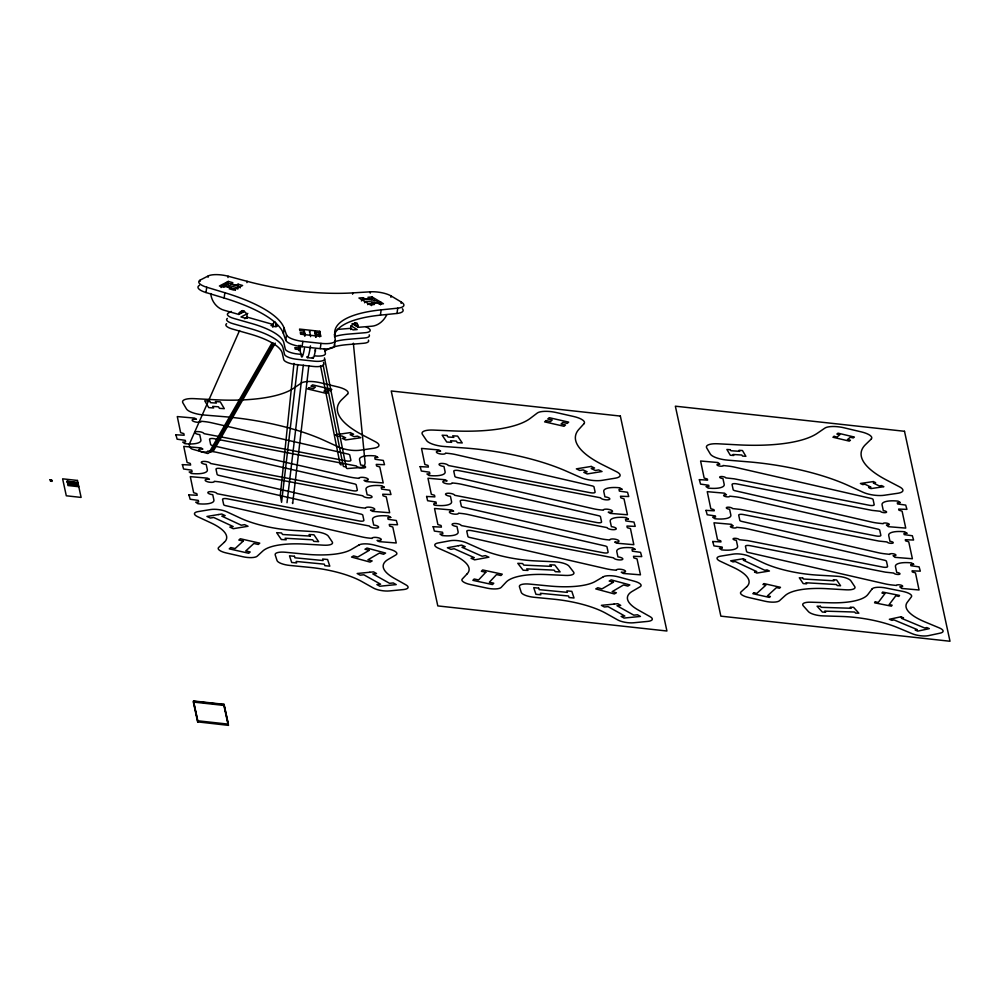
<?xml version="1.0" encoding="UTF-8"?>
<svg xmlns="http://www.w3.org/2000/svg" width="1000" height="1000" viewBox="0 0 1000 1000"><rect width="100%" height="100%" fill="white"/><g stroke="black" fill="none" stroke-linecap="round" stroke-linejoin="round"><path stroke-width="1.5" d="M305.012 336.05L304.188 330.35L303.812 331.637M310.562 336.662L309.688 330.938L309.413 331.925M316.1 337.262L315.238 331.55L314.812 333.413M299.25 350.238L299.975 345.475M293.95 363.387L280.312 495.262L281.575 502.312L297.762 364.55M303.3 365.15L287 502.713M308.85 365.763L292.663 503.525L292.4 502.65M200.087 281.35L200.287 280.038L208.263 275.925A15.475 4.787 8.3 0 1 228.137 276.225L247.087 281.312A116.112 35.875 8.3 0 0 352.8 292.887L370.412 291.812A15.475 4.787 8.3 0 1 391.125 295.963L401.312 302.062L401.125 303.375M208.075 277.25L208.263 275.925M401.312 302.062A15.475 4.787 8.3 0 1 397.738 308.163L381.163 309.862A116.112 35.875 8.3 0 0 334.738 333.75L335.262 340.325L334.487 345.6A15.475 4.787 8.3 0 1 320.238 348.663L302.075 346.675A15.475 4.787 8.3 0 1 285.763 340.262L283.387 333.488A116.112 35.875 8.3 0 0 224.112 298.025L205.975 292.525L206.737 287.238A15.475 4.787 8.3 0 1 200.287 280.038M221.05 287.575L221.137 287.013A1.938 1.688 62.8 0 1 223.125 285.675L233.95 288.762A1.938 1.688 62.8 0 1 235.375 290.375M225.912 285.087L226.3 282.45M224.112 298.025L224.875 292.738L206.737 287.238M227.95 277.55L228.137 276.225M227.938 284.05L228.312 281.413L232.8 282.688L230.787 283.725L236.088 285.238L238.113 284.2L242.587 285.487L233.688 290.062L229.2 288.788L231.225 287.75L225.912 286.238L223.9 287.275L219.412 286L228.312 281.413M237.725 286.85L238.113 284.2M246.9 282.625L247.087 281.312M247.025 318.288L247.15 317.475A4.65 4.05 62.8 0 0 247.738 317.587M272.638 327.113L273.012 324.462L247.475 317.213L245.463 318.25L240.987 316.975L247.825 313.425M283.387 333.488L284.163 328.212A116.112 35.875 8.3 0 0 224.875 292.738M285.763 340.262L286.537 334.988L284.163 328.212M299.05 350.688L298.837 345.412M302.075 346.675L302.838 341.388A15.475 4.787 8.3 0 1 286.537 334.988M304.488 335.737L304.875 333.1L300.287 332.6L300.637 334.212L320.9 336.425L320.55 334.825L315.963 334.312L315.575 336.962M315.163 335.05L315.55 332.413L320.138 332.912L319.562 336.875M319.4 333.938L319.788 331.3L299.525 329.075L299.875 330.688L304.462 331.188M320.238 348.663L321.012 343.387A15.475 4.787 8.3 0 0 335.262 340.325M334.5 335.4L334.738 333.75M352.6 294.212L352.8 292.887M362.688 300.325L363.075 297.688L358.938 298.025L370.312 304.825L374.438 304.488L371.863 302.95L371.475 305.587M370.225 293.137L370.412 291.812M371.712 299.6L372.1 296.95L367.962 297.288L370.538 298.825L365.65 299.225L363.075 297.688M380.5 304.862L380.887 302.213M334.412 334.862A116.112 35.875 8.3 0 1 380.387 315.138L381.163 309.862M390.925 297.288L391.125 295.963M380.387 315.138L396.975 313.45L397.738 308.163M239.562 330.525L189.613 443.562A3.875 3.375 62.8 0 0 192.262 449.125L207.225 453.387A1.938 1.688 62.8 0 0 209 452.688L271.925 343.075M273.625 343.113L211.438 451.438A1.938 1.688 62.8 0 1 209.662 452.137M275.312 343.15L213.875 450.175A1.938 1.688 62.8 0 1 212.1 450.887M273.012 324.462L271.012 325.513L275.5 326.788L277.5 325.737M231.363 311.438L228.525 312.9A11.612 3.588 8.3 0 0 233.863 318.45L251.513 323.462A58.05 17.938 8.3 0 1 283.837 342.7L285.262 349.025A11.612 3.588 8.3 0 0 297.55 353.988L301.85 354.462M210.738 293.538A17.413 15.2 62.8 0 0 223.962 310.2L238.775 314.425L243.65 311.925A4.65 4.05 62.8 0 1 244 310.725M244.713 318.725L247.15 317.475M50.412 481.125L51.337 481.05M337.287 329.438L350.487 328.35L353.075 329.888L357.2 329.55L350.863 325.775M371.863 302.95L376.763 302.55L379.338 304.088L383.462 303.75L372.1 296.95M355.487 323.312L357.2 323.175M356.887 325.312L355.188 325.45A4.65 3.55 -59.1 0 0 354.613 322.575M352.075 323.587L358.288 327.312L371.962 326.2A17.413 13.3 -59.1 0 0 386.763 314.775M346.175 466.55L344.45 466.688A1.938 1.475 -59.1 0 1 343.137 465.65L323.075 364.775M50.825 481.213L52.162 481.375M67.312 482.625L78.012 483.125L67.013 481.25L67.312 482.625L78.162 483.812M299.438 348.038L294.85 347.537L295.2 349.15L299.788 349.65M302.838 341.388L321.012 343.387M307.488 357.625L313.025 358.225M67.013 481.25L77.875 482.438M78.5 485.35L67.65 484.162L67.95 485.538L78.8 486.725M241.8 311.388L243.65 311.925M239.363 312.65L241.213 313.175A4.65 4.05 62.8 0 1 242.725 310.538M365.85 326.65L368.263 328.1A11.612 3.588 8.3 0 1 365.188 332.713L349.012 334.05A58.05 17.938 8.3 0 0 334.438 336.625M324.338 348.638L325.412 353.4A11.612 3.588 8.3 0 1 314.75 355.875M324.462 357.887L324.65 358.688A11.612 3.588 8.3 0 1 313.988 361.163L296.775 359.275A11.612 3.588 8.3 0 1 284.5 354.312L283.062 347.975A58.05 17.938 8.3 0 0 250.75 328.738L233.088 323.725A11.612 3.588 8.3 0 1 227.325 318.438M323.512 362.375L323.875 363.963A11.612 3.588 8.3 0 1 313.212 366.438L296 364.55A11.612 3.588 8.3 0 1 283.725 359.588L282.3 353.263A58.05 17.938 8.3 0 0 249.975 334.025L232.325 329.012A11.612 3.588 8.3 0 1 226.637 323.663M315.113 349.75L315.475 351.362M319.788 331.3L320.138 332.912M228.175 725.225L223.875 705.413L193.325 702.062L197.613 721.875L228.512 725.375L224.025 704.663L193.438 701.312L197.913 722.013M324.787 359.625L346.238 467.512A1.938 1.475 -59.1 0 0 347.55 468.55L361.35 467.438A3.875 2.95 -59.1 0 0 365.087 462.575L353.35 343.2M320.525 365.712L340.025 463.787A1.938 1.475 -59.1 0 0 341.337 464.825M334.4 344.375L334.487 345.6M300.55 345.425L300.163 350.775L301.325 356.112A17.413 1.9 -83.7 0 0 304.475 348.188M368.413 340.112A11.612 3.588 8.3 0 1 363.65 343.275L347.475 344.613A58.05 17.938 8.3 0 0 325.15 351.012M334.8 341.575A58.05 17.938 8.3 0 1 348.237 339.325L364.425 338A11.612 3.588 8.3 0 0 369.188 334.85M310.475 345.913A17.413 1.9 -83.7 0 1 306.875 356.712M315.562 349.4A17.413 1.9 -83.7 0 1 312.413 357.325M367.65 304.65A1.938 1.475 -59.1 0 1 369.288 303.387L379.263 302.575A1.938 1.475 -59.1 0 1 380.588 304.275M350.712 329.575A4.65 3.55 -59.1 0 1 354.363 323.387A4.65 3.55 -59.1 0 1 358.288 327.312M364.538 302.8A1.938 1.475 -59.1 0 1 366.175 301.525L376.163 300.712A1.938 1.475 -59.1 0 1 377.5 302.075M361.425 300.938A1.938 1.475 -59.1 0 1 363.075 299.662L373.05 298.85A1.938 1.475 -59.1 0 1 374.375 300.55M240.25 287.863A1.938 1.688 62.8 0 0 238.812 286.262L227.987 283.175A1.938 1.688 62.8 0 0 226 284.5M276.55 326.613A4.65 4.05 62.8 0 1 275.712 322.8M237.812 289.125A1.938 1.688 62.8 0 0 236.375 287.512L225.562 284.425A1.938 1.688 62.8 0 0 223.65 285.438M273.5 326.65A4.65 4.05 62.8 0 1 274.9 321.512M238.775 314.425A4.65 4.05 62.8 0 1 244.35 311.55A4.65 4.05 62.8 0 1 246.488 318.363M205.975 292.525A15.475 4.787 8.3 0 1 199.513 285.312M402.375 308.75A15.475 4.787 8.3 0 1 396.975 313.45M175.912 434.8L177.125 439.188L185.287 440.35L185.637 441.962L182.725 442.137L184.887 443.663A17.413 5.387 8.3 0 0 200.888 439.963L199.737 434.637A4.65 1.438 8.3 0 1 194.825 432.638A4.65 1.438 8.3 0 1 199.088 431.662A4.65 1.438 8.3 0 1 204 433.65L346.3 460.913A3.875 1.2 8.3 0 0 350.887 460.25L349.712 454.825L348.512 454.188L211.625 422.788A19.35 5.975 8.3 0 0 204.613 421.613L201.312 421.25A4.65 1.438 8.3 0 1 197.05 422.238A4.65 1.438 8.3 0 1 192.138 420.238A4.65 1.438 8.3 0 1 196.4 419.263L194.625 418.1L177.288 416.575L180.637 432.65L183.825 433.6L184.175 435.213L175.912 434.8M182.375 464.625L183.588 469L191.75 470.175L192.1 471.775L189.188 471.962L191.35 473.475A17.413 5.387 8.3 0 0 207.35 469.787L206.2 464.45A4.65 1.438 8.3 0 1 201.287 462.463A4.65 1.438 8.3 0 1 205.55 461.475A4.65 1.438 8.3 0 1 210.463 463.462L352.762 490.737A3.875 1.2 8.3 0 0 357.35 490.075L356.163 484.637L354.975 484.012L218.088 452.612A19.35 5.975 8.3 0 0 211.075 451.425L207.775 451.062A4.65 1.438 8.3 0 1 203.512 452.05A4.65 1.438 8.3 0 1 198.6 450.062A4.65 1.438 8.3 0 1 202.862 449.075L201.088 447.925L183.75 446.4L187.1 462.475L190.287 463.425L190.637 465.037L182.375 464.625M188.925 494.862L190.15 499.237L198.312 500.412L198.65 502.025L195.738 502.2L197.9 503.713A17.413 5.387 8.3 0 0 213.9 500.025L212.75 494.688A4.65 1.438 8.3 0 1 207.838 492.7A4.65 1.438 8.3 0 1 212.1 491.712A4.65 1.438 8.3 0 1 217.013 493.7L359.312 520.975A3.875 1.2 8.3 0 0 363.9 520.312L362.725 514.875L361.525 514.25L224.65 482.85A19.35 5.975 8.3 0 0 217.625 481.662L214.325 481.312A4.65 1.438 8.3 0 1 210.062 482.287A4.65 1.438 8.3 0 1 205.15 480.3A4.65 1.438 8.3 0 1 209.412 479.312L207.638 478.162L190.3 476.637L193.65 492.713L196.85 493.663L197.2 495.275L188.925 494.862M377.713 457.375L374.787 457.65L375.138 459.263L383.3 460.438L384.525 464.7L376.25 464.4L376.6 466.012L379.787 466.962L383.212 482.938L366.15 481.562L364.025 480.363A4.65 1.438 8.3 0 0 368.288 479.375A4.65 1.438 8.3 0 0 363.375 477.388A4.65 1.438 8.3 0 0 359.113 478.375L355.812 478.013A19.35 5.975 8.3 0 1 348.8 476.825L211.912 445.425L210.7 444.75L209.537 439.363A3.875 1.2 8.3 0 1 214.125 438.7L356.425 465.975A4.65 1.438 8.3 0 0 361.337 467.962A4.65 1.438 8.3 0 0 365.6 466.975A4.65 1.438 8.3 0 0 360.688 464.988L359.538 459.65A17.413 5.387 8.3 0 1 375.538 455.962L377.713 457.375M384.175 487.188L381.25 487.475L381.6 489.087L389.762 490.25L390.988 494.525L382.713 494.225L383.062 495.838L386.25 496.788L389.675 512.75L372.612 511.375L370.487 510.175A4.65 1.438 8.3 0 0 374.75 509.188A4.65 1.438 8.3 0 0 369.837 507.2A4.65 1.438 8.3 0 0 365.575 508.188L362.275 507.825A19.35 5.975 8.3 0 1 355.262 506.65L218.238 475.213L217.162 474.575L216 469.188A3.875 1.2 8.3 0 1 220.588 468.525L362.887 495.788A4.65 1.438 8.3 0 0 367.8 497.775A4.65 1.438 8.3 0 0 372.062 496.8A4.65 1.438 8.3 0 0 367.15 494.8L366 489.475A17.413 5.387 8.3 0 1 382 485.775L384.175 487.188M390.725 517.425L387.8 517.712L388.15 519.325L396.312 520.5L397.537 524.763L389.263 524.462L389.613 526.075L392.8 527.025L396.238 542.987L379.162 541.625L377.038 540.413A4.65 1.438 8.3 0 0 381.3 539.438A4.65 1.438 8.3 0 0 376.4 537.438A4.65 1.438 8.3 0 0 372.125 538.425L368.825 538.062A19.35 5.975 8.3 0 1 361.812 536.888L224.8 505.45L223.738 504.85L222.55 499.425A3.875 1.2 8.3 0 1 227.138 498.762L369.438 526.025A4.65 1.438 8.3 0 0 374.35 528.025A4.65 1.438 8.3 0 0 378.625 527.038A4.65 1.438 8.3 0 0 373.713 525.037L372.55 519.712A17.413 5.387 8.3 0 1 388.55 516.013L390.725 517.425M420.138 466.637L421.35 471.025L429.513 472.188L429.862 473.8L426.95 473.975L429.113 475.5A17.413 5.387 8.3 0 0 445.112 471.8L443.963 466.475A4.65 1.438 8.3 0 1 439.05 464.475A4.65 1.438 8.3 0 1 443.312 463.5A4.65 1.438 8.3 0 1 448.225 465.487L590.525 492.75A3.875 1.2 8.3 0 0 595.112 492.088L593.95 486.712L592.875 486.062L455.863 454.625A19.35 5.975 8.3 0 0 448.837 453.45L445.538 453.088A4.65 1.438 8.3 0 1 441.275 454.075A4.65 1.438 8.3 0 1 436.362 452.088A4.65 1.438 8.3 0 1 440.625 451.1L438.85 449.95L421.512 448.413L424.862 464.487L428.05 465.438L428.4 467.05L420.138 466.637M426.6 496.463L427.612 500.712L435.975 502.013L436.325 503.625C433.587 502.212 432.388 505.387 435.575 505.312A17.413 5.387 8.3 0 0 451.575 501.625L450.425 496.287A4.65 1.438 8.3 0 1 445.513 494.3A4.65 1.438 8.3 0 1 449.775 493.312A4.65 1.438 8.3 0 1 454.688 495.3L596.987 522.575A3.875 1.2 8.3 0 0 601.575 521.912L600.4 516.475L599.2 515.85L462.312 484.45A19.35 5.975 8.3 0 0 455.3 483.263L452 482.912A4.65 1.438 8.3 0 1 447.738 483.888A4.65 1.438 8.3 0 1 442.825 481.9A4.65 1.438 8.3 0 1 447.088 480.913L445.312 479.762L427.975 478.237L431.325 494.312L434.513 495.262L434.862 496.875L426.6 496.463M433.15 526.7L434.375 531.075L442.537 532.25L442.875 533.862L439.963 534.038L442.125 535.55A17.413 5.387 8.3 0 0 458.125 531.862L456.975 526.525A4.65 1.438 8.3 0 1 452.062 524.538A4.65 1.438 8.3 0 1 456.325 523.55A4.65 1.438 8.3 0 1 461.238 525.538L603.538 552.812A3.875 1.2 8.3 0 0 608.125 552.15L606.95 546.712L605.75 546.087L468.875 514.688A19.35 5.975 8.3 0 0 461.85 513.513L458.55 513.15A4.65 1.438 8.3 0 1 454.288 514.125A4.65 1.438 8.3 0 1 449.375 512.137A4.65 1.438 8.3 0 1 453.638 511.15L451.863 510L434.525 508.475L437.875 524.55L441.075 525.5L441.425 527.112L433.15 526.7M621.938 489.212L619.012 489.5L619.362 491.1L627.525 492.275L628.75 496.538L620.475 496.238L620.825 497.85L624.012 498.812L627.45 514.775L610.375 513.4L608.25 512.2A4.65 1.438 8.3 0 0 612.513 511.213A4.65 1.438 8.3 0 0 607.6 509.225A4.65 1.438 8.3 0 0 603.337 510.213L600.037 509.85A19.35 5.975 8.3 0 1 593.025 508.663L456.138 477.262L454.95 476.637L453.762 471.2A3.875 1.2 8.3 0 1 458.35 470.538L600.65 497.812A4.65 1.438 8.3 0 0 605.562 499.8A4.65 1.438 8.3 0 0 609.825 498.812A4.65 1.438 8.3 0 0 604.913 496.825L603.763 491.488A17.413 5.387 8.3 0 1 619.763 487.8L621.938 489.212M628.4 519.025L625.475 519.312L625.825 520.925L633.987 522.087L635.212 526.362L626.938 526.062L627.288 527.675L630.475 528.625L633.825 544.7L616.487 543.175L614.712 542.013A4.65 1.438 8.3 0 0 618.975 541.038A4.65 1.438 8.3 0 0 614.062 539.038A4.65 1.438 8.3 0 0 609.8 540.025L606.5 539.663A19.35 5.975 8.3 0 1 599.487 538.488L462.6 507.088L461.413 506.45L460.225 501.025A3.875 1.2 8.3 0 1 464.812 500.363L607.112 527.625A4.65 1.438 8.3 0 0 612.025 529.612A4.65 1.438 8.3 0 0 616.287 528.638A4.65 1.438 8.3 0 0 611.375 526.638L610.225 521.312A17.413 5.387 8.3 0 1 626.225 517.612L628.4 519.025M634.95 549.263L632.025 549.55L632.375 551.163L640.537 552.337L641.762 556.6L633.488 556.3L633.837 557.913L637.025 558.862L640.462 574.837L623.387 573.462L621.263 572.25A4.65 1.438 8.3 0 0 625.538 571.275A4.65 1.438 8.3 0 0 620.625 569.275A4.65 1.438 8.3 0 0 616.35 570.262L613.062 569.9A19.35 5.975 8.3 0 1 606.038 568.725L469.025 537.288L467.987 536.737L466.775 531.263A3.875 1.2 8.3 0 1 471.362 530.6L613.663 557.863A4.65 1.438 8.3 0 0 618.575 559.862A4.65 1.438 8.3 0 0 622.85 558.875A4.65 1.438 8.3 0 0 617.938 556.888L616.775 551.55A17.413 5.387 8.3 0 1 632.775 547.863L634.95 549.263M699.338 479.725L700.55 484.1L708.713 485.275L708.962 486.388L706.038 486.562L708.2 488.088A17.413 5.387 8.3 0 0 724.2 484.387L722.938 478.562A3.1 0.963 8.3 0 1 719.663 477.238A3.1 0.963 8.3 0 1 722.513 476.575A3.1 0.963 8.3 0 1 725.788 477.9L734.2 478.825L869.613 505.337A3.875 1.2 8.3 0 0 874.2 504.675L873.025 499.25L871.825 498.612L734.95 467.212A19.35 5.975 8.3 0 0 727.925 466.037L723.1 465.513A3.1 0.963 8.3 0 1 720.25 466.163A3.1 0.963 8.3 0 1 716.988 464.837A3.1 0.963 8.3 0 1 719.825 464.175L717.938 462.537L700.6 461L704.163 478.062L707.362 479.025L707.6 480.138L699.412 479.625M705.975 510.387L707.2 514.763L715.362 515.925L715.6 517.05L712.688 517.225L714.85 518.737A17.413 5.387 8.3 0 0 730.85 515.05L729.587 509.225A3.1 0.963 8.3 0 1 726.312 507.9A3.1 0.963 8.3 0 1 729.163 507.238A3.1 0.963 8.3 0 1 732.438 508.562L740.85 509.487L876.263 536A3.875 1.2 8.3 0 0 880.85 535.337L879.663 529.913L878.475 529.275L741.587 497.875A19.35 5.975 8.3 0 0 734.575 496.7L729.75 496.163A3.1 0.963 8.3 0 1 726.9 496.825A3.1 0.963 8.3 0 1 723.625 495.5A3.1 0.963 8.3 0 1 726.475 494.837L724.587 493.188L707.25 491.662L710.812 508.725L714 509.688L714.25 510.8L705.975 510.387M712.725 541.5L713.938 545.887L722.1 547.05L722.35 548.162L719.425 548.337L721.587 549.862A17.413 5.387 8.3 0 0 737.588 546.163L736.325 540.337A3.1 0.963 8.3 0 1 733.05 539.012A3.1 0.963 8.3 0 1 735.9 538.362A3.1 0.963 8.3 0 1 739.175 539.688L747.588 540.6L883 567.125A3.875 1.2 8.3 0 0 887.588 566.45L886.425 561.075L885.212 560.4L748.337 529A19.35 5.975 8.3 0 0 741.312 527.812L736.488 527.288A3.1 0.963 8.3 0 1 733.637 527.938A3.1 0.963 8.3 0 1 730.375 526.613A3.1 0.963 8.3 0 1 733.213 525.962L731.325 524.312L713.988 522.788L717.55 539.85L720.75 540.8L720.987 541.912L712.725 541.5M900.238 502.537L897.312 502.825L897.55 503.938L905.713 505.1L906.938 509.375L898.662 509.075L898.9 510.188L902.1 511.138L905.738 528.1L888.325 526.675L886.438 525.025A3.1 0.963 8.3 0 0 889.287 524.375A3.1 0.963 8.3 0 0 886.012 523.038A3.1 0.963 8.3 0 0 883.162 523.7L878.337 523.175A19.35 5.975 8.3 0 1 871.312 521.987L734.438 490.588L733.225 489.913L732.062 484.525A3.875 1.2 8.3 0 1 736.65 483.862L872.062 510.375L880.475 511.3A3.1 0.963 8.3 0 0 883.75 512.625A3.1 0.963 8.3 0 0 886.6 511.975A3.1 0.963 8.3 0 0 883.325 510.65L882.062 504.812A17.413 5.387 8.3 0 1 898.062 501.125L900.238 502.537M906.875 533.2L903.95 533.475L904.188 534.6L912.35 535.763L913.587 540.025L905.3 539.725L905.55 540.85L908.737 541.8L912.387 558.763L894.963 557.337L893.088 555.688A3.1 0.963 8.3 0 0 895.925 555.025A3.1 0.963 8.3 0 0 892.65 553.7A3.1 0.963 8.3 0 0 889.812 554.362L884.987 553.825A19.35 5.975 8.3 0 1 877.962 552.65L741.075 521.25L739.887 520.625L738.7 515.188A3.875 1.2 8.3 0 1 743.288 514.525L878.713 541.038L887.125 541.962A3.1 0.963 8.3 0 0 890.4 543.288A3.1 0.963 8.3 0 0 893.238 542.625A3.1 0.963 8.3 0 0 889.963 541.3L888.7 535.475A17.413 5.387 8.3 0 1 904.7 531.788L906.875 533.2M913.625 564.312L910.7 564.6L910.938 565.712L919.1 566.888L920.325 571.15L912.05 570.85L912.288 571.962L915.487 572.913L919.05 589.975L901.712 588.45L899.825 586.8A3.1 0.963 8.3 0 0 902.675 586.15A3.1 0.963 8.3 0 0 899.4 584.825A3.1 0.963 8.3 0 0 896.55 585.475L891.725 584.95A19.35 5.975 8.3 0 1 884.7 583.763L747.825 552.375L746.625 551.737L745.45 546.312A3.875 1.2 8.3 0 1 750.037 545.65L885.45 572.163L893.863 573.075A3.1 0.963 8.3 0 0 897.138 574.412A3.1 0.963 8.3 0 0 899.987 573.75A3.1 0.963 8.3 0 0 896.712 572.425L895.45 566.6A17.413 5.387 8.3 0 1 911.45 562.9L913.625 564.312M872.075 588.95L867.925 594.438A58.05 17.938 8.3 0 1 829.287 602.762L810.662 602.2A11.612 3.588 8.3 0 0 803.225 605.763L808.438 611.625A11.612 3.588 8.3 0 0 822.913 615.887L841.587 616.462A58.05 17.938 8.3 0 1 897.788 627.688L912.275 633.737A11.612 3.588 8.3 0 0 928.5 635.638L940.125 633.15A11.612 3.588 8.3 0 0 939.362 627.925L924.837 621.862A58.05 17.938 8.3 0 1 907.275 602.312L911.413 596.825A11.612 3.588 8.3 0 0 902.638 591.375L885.788 587.987A11.612 3.588 8.3 0 0 872.075 588.95M875.288 601.838L874.55 602.8L891.413 606.163L892.15 605.2L889.15 604.6L895.8 595.8L898.8 596.4L899.525 595.438L882.663 592.062L881.938 593.038L884.938 593.625L878.288 602.438L875.288 601.838M584.025 423.663L578.925 429.3A116.112 35.875 8.3 0 0 603.025 464.975L616.45 471.675A15.475 4.787 8.3 0 1 615.288 478.188L602 480.363A15.475 4.787 8.3 0 1 580.8 477.512L566.025 471.025A116.112 35.875 8.3 0 0 464.613 447.987L444.312 446.512A15.475 4.787 8.3 0 1 426.562 440.525L422.425 434.387A15.475 4.787 8.3 0 1 433.2 430.062L453.088 430.913A116.112 35.875 8.3 0 0 530.4 418.275L537.275 413.05A15.475 4.787 8.3 0 1 556.175 412.525L573.612 416.488A15.475 4.787 8.3 0 1 584.025 423.663M485.8 572.263L478.587 579.95L474.137 579L472.875 580.35L492.512 584.562L493.787 583.212L489.338 582.263L496.55 574.562L501 575.525L502.275 574.175L482.625 569.95L481.35 571.3L485.8 572.263M467.225 573.75L462.25 579.05A11.612 3.588 8.3 0 0 470.412 584.55L487.088 588.138A11.612 3.588 8.3 0 0 501.175 587.413L506.163 582.1A58.05 17.938 8.3 0 1 546.638 574.562L565.5 575.425A11.612 3.588 8.3 0 0 573.575 572.05L569.087 566.213A11.612 3.588 8.3 0 0 554.963 561.8L536.038 560.938A58.05 17.938 8.3 0 1 480.425 549L466.538 542.837A11.612 3.588 8.3 0 0 450.288 540.712L438.113 542.962A11.612 3.588 8.3 0 0 438.162 548.1L452.088 554.275A58.05 17.938 8.3 0 1 467.225 573.75M871.188 439.1L865.512 444.6A116.112 35.875 8.3 0 0 886.6 480.087L899.562 486.863A15.475 4.787 8.3 0 1 897.788 493.275L884.15 495.275A15.475 4.787 8.3 0 1 862.962 492.225L848.612 485.662A116.112 35.875 8.3 0 0 748.138 461.825L727.738 460.15A15.475 4.787 8.3 0 1 710.337 454.05L706.712 447.95A15.475 4.787 8.3 0 1 718.012 443.787L738.05 444.85A116.112 35.875 8.3 0 0 817.438 433.2L824.875 428.113A15.475 4.787 8.3 0 1 844.05 427.8L861.325 431.887A15.475 4.787 8.3 0 1 871.188 439.1M347.562 394.1L341.838 399.588A116.112 35.875 8.3 0 0 362.663 435.062L375.588 441.825A15.475 4.787 8.3 0 1 373.762 448.237L360.087 450.225A15.475 4.787 8.3 0 1 338.913 447.163L324.588 440.588A116.112 35.875 8.3 0 0 224.2 416.688L203.8 414.988A15.475 4.787 8.3 0 1 186.425 408.875L182.85 402.788A15.475 4.787 8.3 0 1 194.2 398.638L214.237 399.712A116.112 35.875 8.3 0 0 293.812 388.15L301.288 383.075A15.475 4.787 8.3 0 1 320.487 382.775L337.738 386.887A15.475 4.787 8.3 0 1 347.562 394.1M224.275 542.3L218.65 547.463A11.612 3.588 8.3 0 0 226.337 552.975L242.838 556.725A11.612 3.588 8.3 0 0 257.2 556.188L262.825 551.013A58.05 17.938 8.3 0 1 304.675 544.1L323.7 545.188A11.612 3.588 8.3 0 0 332.262 541.962L328.338 536.163A11.612 3.588 8.3 0 0 314.488 531.638L295.4 530.538A58.05 17.938 8.3 0 1 240.325 518.088L226.9 511.838A11.612 3.588 8.3 0 0 210.675 509.538L198.088 511.6A11.612 3.588 8.3 0 0 197.575 516.663L211.038 522.925A58.05 17.938 8.3 0 1 224.275 542.3M243.25 541.062L235.113 548.55L230.712 547.55L229.275 548.862L248.738 553.275L250.175 551.962L245.763 550.962L253.9 543.475L258.312 544.475L259.75 543.15L240.287 538.75L238.85 540.062L243.25 541.062M546.062 420.562L544.625 421.863L564.062 426.287L565.513 424.975L561.112 423.975L562.825 422.413L567.225 423.413L568.675 422.113L549.225 417.688L547.775 419L552.188 420L550.475 421.562L546.062 420.562M746.637 586.825L740.962 591.975A11.612 3.588 8.3 0 0 748.612 597.487L765.1 601.25A11.612 3.588 8.3 0 0 779.475 600.737L785.163 595.575A58.05 17.938 8.3 0 1 827.113 588.7L846.15 589.812A11.612 3.588 8.3 0 0 854.737 586.6L850.863 580.8A11.612 3.588 8.3 0 0 837.038 576.263L817.938 575.15A58.05 17.938 8.3 0 1 762.9 562.663L749.525 556.4A11.612 3.588 8.3 0 0 733.3 554.087L720.675 556.138A11.612 3.588 8.3 0 0 720.125 561.188L733.538 567.463A58.05 17.938 8.3 0 1 746.637 586.825M753.85 592.762L752.85 593.675L769.362 597.425L770.362 596.512L767.425 595.85L776.538 587.562L779.475 588.237L780.475 587.325L763.962 583.575L762.962 584.487L765.9 585.15L756.787 593.425L753.85 592.762M834.05 436.362L832.95 437.25L849.312 441.125L850.4 440.238L847.5 439.55L850.35 437.25L853.263 437.938L854.35 437.05L838 433.162L836.9 434.05L839.812 434.75L836.963 437.05L834.05 436.362M309.075 387.65L307.475 388.925L326.725 393.512L328.325 392.238L323.963 391.2L325.863 389.688L330.213 390.725L331.812 389.438L312.562 384.862L310.963 386.138L315.325 387.175L313.438 388.688L309.075 387.65M359.1 544.925L351.2 549.538A58.05 17.938 8.3 0 1 304.825 554.138L285.387 552.25A11.612 3.588 8.3 0 0 275.2 554.888L277.025 560.538A11.612 3.588 8.3 0 0 289.713 565.425L309.2 567.325A58.05 17.938 8.3 0 1 361.838 581.55L373.4 588.038A11.612 3.588 8.3 0 0 389.438 590.938L403.387 589.575A11.612 3.588 8.3 0 0 405.887 584.837L394.3 578.325A58.05 17.938 8.3 0 1 388.05 559.5L395.925 554.9A11.612 3.588 8.3 0 0 390.062 549.362L374.3 545.075A11.612 3.588 8.3 0 0 359.1 544.925M369.188 550.363L357.762 557.038L353.562 555.9L351.55 557.075L370.138 562.1L372.15 560.925L367.95 559.788L379.363 553.112L383.575 554.25L385.588 553.075L366.987 548.05L364.975 549.225L369.188 550.363M603.325 576.763L595.425 581.375A58.05 17.938 8.3 0 1 549.05 585.975L529.612 584.087A11.612 3.588 8.3 0 0 519.425 586.725L521.25 592.375A11.612 3.588 8.3 0 0 533.938 597.263L553.425 599.163A58.05 17.938 8.3 0 1 606.062 613.387L617.625 619.875A11.612 3.588 8.3 0 0 633.663 622.775L647.613 621.413A11.612 3.588 8.3 0 0 650.113 616.675L638.525 610.163A58.05 17.938 8.3 0 1 632.275 591.337L640.15 586.737A11.612 3.588 8.3 0 0 634.288 581.2L618.525 576.912A11.612 3.588 8.3 0 0 603.325 576.763M613.413 582.2L602 588.875L597.788 587.737L595.775 588.913L614.362 593.938L616.375 592.762L612.175 591.625L623.587 584.95L627.8 586.087L629.812 584.925L611.213 579.888L609.2 581.062L613.413 582.2M900.95 616.788L889.362 619.288L891.912 620.35L893.975 619.9L917.262 629.625L915.2 630.062L917.75 631.138L929.338 628.638L926.787 627.575L924.725 628.013L901.45 618.3L903.5 617.85L900.95 616.788M458.438 545.712L447.375 547.762L450.913 549.338L454.15 548.737L474.312 557.675L471.062 558.275L474.6 559.85L488.913 557.188L485.375 555.625L482.137 556.225L461.975 547.275L465.213 546.675L461.675 545.112L458.438 545.712M218.388 514.562L206.95 516.45L210.362 518.038L213.713 517.487L233.188 526.55L229.838 527.1L233.25 528.7L248.038 526.263L244.625 524.663L241.275 525.212L221.812 516.15L225.162 515.6L221.737 514.012L218.388 514.562M591.188 466.438L576.362 468.85L579.763 470.45L583.125 469.9L587.163 471.788L583.8 472.337L587.212 473.938L602.038 471.512L598.625 469.913L595.275 470.462L591.237 468.575L594.587 468.025L591.188 466.438M743.213 558.75L730.638 560.812L732.987 561.912L735.225 561.55L756.737 571.6L754.5 571.962L756.85 573.062L769.438 571.013L767.075 569.9L764.837 570.275L743.337 560.212L745.575 559.85L743.213 558.75M873.337 481.575L860.413 483.475L862.7 484.588L865 484.25L870.938 487.15L868.65 487.488L870.925 488.6L883.85 486.7L881.575 485.588L879.275 485.925L873.325 483.025L875.625 482.688L873.337 481.575M350.312 432.612L335.062 434.825L338.35 436.438L341.8 435.938L345.7 437.85L342.25 438.35L345.538 439.963L360.8 437.738L357.5 436.138L354.05 436.637L350.15 434.725L353.6 434.225L350.312 432.612M369.85 572.25L357.163 573.5L360.112 575.15L363.825 574.788L380.6 584.2L376.887 584.575L379.825 586.225L396.225 584.6L393.275 582.95L389.562 583.312L372.788 573.9L376.5 573.538L373.562 571.875L369.85 572.25M614.075 604.087L601.388 605.337L604.338 606.987L608.05 606.625L624.825 616.038L621.112 616.413L624.05 618.062L640.45 616.438L637.5 614.788L633.787 615.15L617.013 605.737L620.725 605.375L617.788 603.713L614.075 604.087M51.975 480.425L50 479.837L51.975 480.425M51.525 480.3L50.8 480.15L51.525 480.3M820.362 606.3L817.075 606.2L822.35 612.062L825.625 612.163L824.7 611.125L854.625 612.038L855.562 613.088L858.85 613.188L853.575 607.312L850.3 607.212L851.237 608.263L821.3 607.337L820.362 606.3M551.175 566.362L523.812 565.112L522.6 563.55L517.8 563.325L523.138 570.212L527.938 570.425L526.737 568.875L554.1 570.125L555.312 571.675L560.112 571.9L554.775 565.025L549.975 564.8L551.175 566.362M310.163 536.075L282.562 534.5L281.5 532.95L276.65 532.675L281.325 539.513L286.175 539.788L285.113 538.237L312.725 539.812L313.775 541.362L318.625 541.65L313.962 534.8L309.113 534.525L310.163 536.075M447 435.475L442.15 435.2L446.763 442.038L451.625 442.312L450.575 440.775L456.325 441.1L457.375 442.65L462.225 442.938L457.6 436.1L452.75 435.812L453.8 437.362L448.05 437.025L447 435.475M802.675 577.987L799.312 577.788L803.238 583.6L806.6 583.8L805.9 582.762L836.513 584.538L837.212 585.575L840.575 585.763L836.65 579.963L833.288 579.763L833.988 580.8L803.375 579.012L802.675 577.987M209.625 401.15L204.737 400.812L208.725 407.612L213.612 407.95L212.712 406.4L218.5 406.8L219.412 408.338L224.3 408.675L220.3 401.875L215.413 401.538L216.325 403.075L210.525 402.688L209.625 401.15M730.275 449.7L726.9 449.475L730.325 455.25L733.713 455.475L733.1 454.45L741.888 455.05L742.5 456.075L745.888 456.3L742.45 450.525L739.075 450.3L739.675 451.325L730.888 450.725L730.275 449.7M294.45 556.287L289.488 555.812L291.688 562.463L296.65 562.938L296.15 561.438L324.35 564.175L324.85 565.675L329.8 566.163L327.6 559.513L322.65 559.025L323.137 560.538L294.938 557.8L294.45 556.287M538.675 588.125L533.725 587.65L535.925 594.3L540.875 594.775L540.375 593.275L568.575 596.013L569.075 597.525L574.025 598L571.825 591.35L566.875 590.862L567.375 592.375L539.175 589.637L538.675 588.125M904.5 431.287L675.362 406.188L720.863 616.15L950 641.25L904.5 431.287M620.35 416.075L391.225 390.975L437.8 605.913L666.925 631.013L620.35 416.075M77.438 480.45L62.625 478.825L66.3 495.788L81.112 497.413L77.438 480.45M224.037 704.325L193.487 700.975L197.775 720.788L228.337 724.137L224.037 704.325"/></g></svg>
